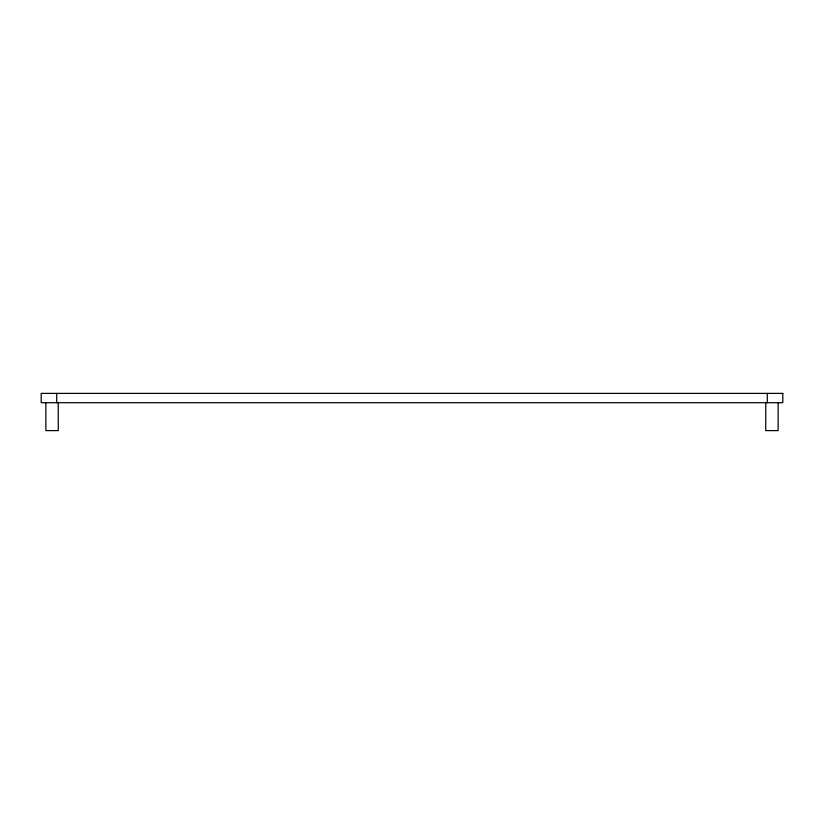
<?xml version="1.0" encoding="UTF-8"?>
<svg xmlns="http://www.w3.org/2000/svg" width="824" height="824" viewBox="0 0 824 824"><rect width="100%" height="100%" fill="white"/><g stroke="black" fill="none" stroke-linecap="round" stroke-linejoin="round"><path stroke-width="1.24" d="M778.144 402.699L778.144 430.612L765.743 430.612L765.743 402.699M767.288 393.388L767.288 402.699M58.257 402.699L58.257 430.612L45.856 430.612L45.856 402.699M56.712 393.388L56.712 402.699M782.79 393.388L41.21 393.388L41.2 402.699L782.8 402.699L782.8 393.388"/></g></svg>
